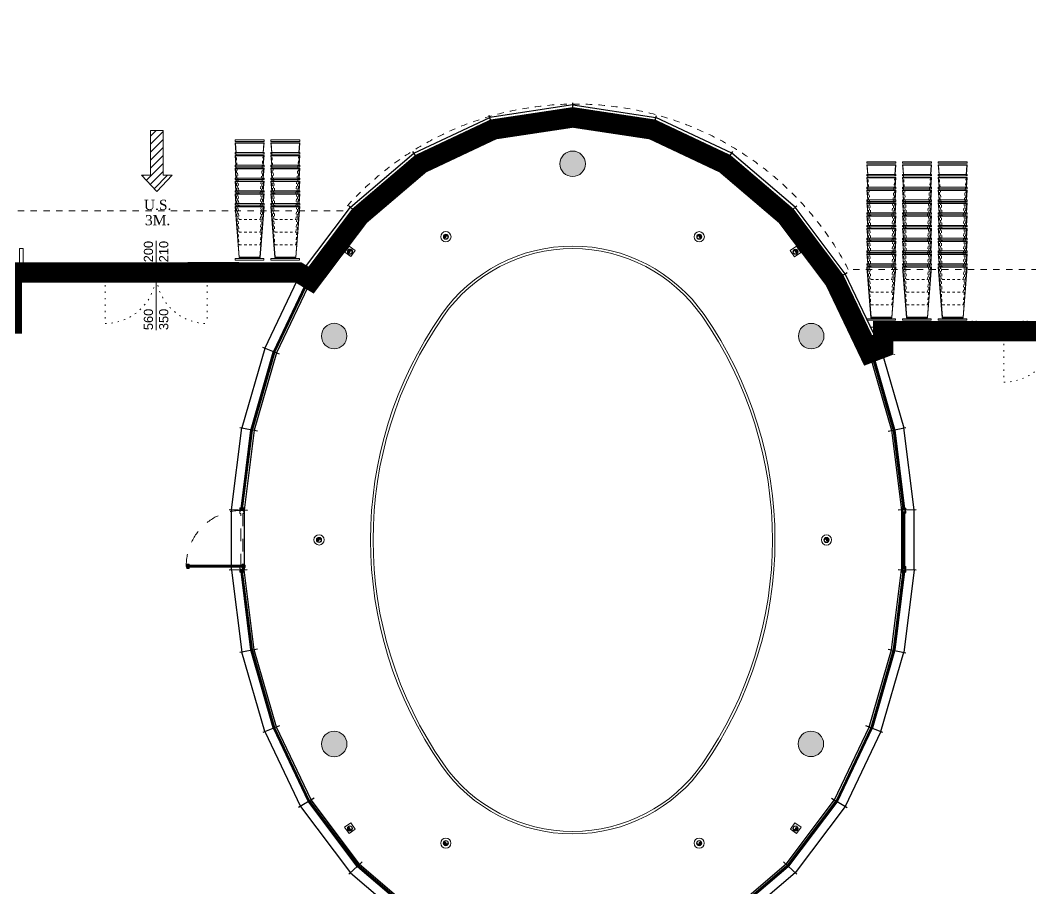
# Model space of a CAD drawing. Header units: centimetres. Extents: x 139057 to 200038, y 34824 to 80516.
# Drawn here: x 171104 to 173085, y 52044 to 53747 of the extents above; entities that cross this region are included whole.
import ezdxf
from ezdxf.enums import TextEntityAlignment as Align

# ---------------------------------------------------------------- set-up
doc = ezdxf.new("R2010")
doc.units = ezdxf.units.CM
doc.header["$LTSCALE"] = 100
for name, pattern in [('HIDDEN', [0.5, 0.25, -0.25]), ('HIDDEN1', [0.1, 0.05, -0.05]), ('HIDDEN3', [0.25, 0.125, -0.125]), ('HIDDEN4', [0.125, 0.025, -0.1]), ('TRATTO-PUNTO', [1, 0.5, -0.25, 0, -0.25])]:
    doc.linetypes.add(name, pattern=pattern)
doc.layers.get('0').update_dxf_attribs({"lineweight": 0})
for name, color, linetype, lineweight in [('410_STRUTTURE_001-AM_0', 7, 'Continuous', 0), ('439_TESTI_SERRAMENTI_001-AM_0', 11, 'Continuous', 0), ('440_SIMBOLI_001-AM_0', 31, 'Continuous', 0), ('441_SERRAMENTI_001-AM_0', 1, 'Continuous', 0), ('454_PROIEZIONI_001-AM_0', 61, 'Continuous', 0), ('461_LAYOUT_SCHEMATICO_001-AM_0', 11, 'Continuous', 0), ('481_SIMBOLI_VVF_001-AM_0', 7, 'Continuous', 0)]:
    doc.layers.add(name, color=color, linetype=linetype, lineweight=lineweight)
doc.layers.add('_s_09_Perimetro_proprietà', color=40, linetype='Continuous')
doc.layers.add('A-SE', color=252, linetype='Continuous')
doc.styles.add('ROMANTIC', font='romantic.ttf')
doc.styles.get("Standard").update_dxf_attribs({"font": 'arial.ttf'})

# ---------------------------------------------------------------- blocks, each defined once
blk = doc.blocks.new('P1 OPEN SPACE$0$GLAZING-1589')
for p, q in [((10.00000000709588, -18.99999999511783), (10.0000000061018, 19.00000000408909)), ((10.00000000738873, 14.00241085966263), (1578.999885887863, 13.99769858104992)), ((10.00000000598629, 13.00241085851667), (1578.999885886459, 12.99769857990395)), ((10.00000000647015, 8.002410860186501), (1578.999885886944, 7.997698581573786)), ((1579.00000001506, -18.99993691056807), (1579.000000012205, 19.00006308865341)), ((10.00000000647015, -7.997589143396908), (1578.999885886944, -8.002301422009623)), ((10.00000000695491, -12.99758914172708), (1578.999885887429, -13.00230142034343)), ((10.0000000074142, -13.99758914288395), (1578.999885887888, -14.00230142149667))]:
    blk.add_line(p, q)
for points in [[(9.467839845456183e-09, 19.00000000684668), (10.00011413562697, 18.99996996911432), (10.00000000597902, -18.99999960767309), (-0.000114120181024191, -18.99996956993709)], [(10.0000000066475, -18.99995358439628), (1578.999885887511, -18.99993701388667), (1578.999885888379, 19.00006298530934), (10.00000000575346, 19.0000464297118)], [(25.00009418118316, 8.002363058698393), (25.0000385140911, -7.99763732260908), (19.00003861602727, -7.997616173415736), (15.0000524300367, -3.997602159404778), (15.00008028097909, 4.002397848584224), (19.00009418627087, 8.002383932864177)], [(1563.999953892948, 7.997740887713007), (1563.999913453336, -8.002259491808218), (1569.999913350698, -8.002274382364703), (1573.999923562507, -4.002284391379362), (1573.999943767114, 3.997715615940251), (1569.999953887222, 7.997725728277146)], [(1579.000000015084, 19.00006268629295), (1589.00011413943, 19.00003265602209), (1589.000000011695, -18.99993691332566), (1578.999885887399, -18.99990687560421)]]:
    blk.add_lwpolyline(points, close=True)
blk = doc.blocks.new('P1 OPEN SPACE$0$glazing-door+frame')
for p, q in [((1774.108525038864, 1029.138878008524), (1639.966309746311, -39.12767894497497)), ((1775.59683720875, 1028.951990676569), (1641.454621916198, -39.31456627692946)), ((1780.557877785162, 1028.329032901837), (1646.415662495499, -39.93752404479724)), ((1796.433207619335, 1026.335568048051), (1662.290992350276, -41.93098890725209)), ((1801.394248202614, 1025.712610270426), (1667.252032930664, -42.55394669174179)), ((1802.882560389126, 1025.525722939563), (1668.74034510055, -42.74083402369629)), ((1769.146963320221, 1029.761863808452), (1809.088997361257, 1034.824892801293)), ((1769.146963836313, 1029.761867915926), (1809.088997864703, 1034.824896897919)), ((1770.392874142393, 1039.683945560383), (1807.843088847781, 1024.90282946197)), ((1770.392874648728, 1039.683949663877), (1807.843089354118, 1024.902833565464)), ((1793.079066738643, 999.6281772187054), (1777.203734970334, 1001.621626970066)), ((1793.079067244978, 999.6281813222), (1777.203735489316, 1001.621631084409)), ((1784.144667706978, 992.6872297891265), (1786.138117472076, 1008.562561551657)), ((1784.144668213315, 992.6872338926211), (1786.138117978411, 1008.562565655152)), ((9.999999971588295, 13.99997060365786), (1562.212558775427, 13.99997059807524)), ((9.999999974750608, 12.99997060711758), (1562.212558776871, 12.99997060225892)), ((9.999999973305421, 7.999970607426803), (1562.212558775427, 7.999970602568145)), ((1562.212558775242, 18.99997062270436), (1572.21257583814, -19.00451176422407)), ((1572.212575839958, 18.99997060798146), (1562.212558779685, -19.00472995791838)), ((9.999999974392267, -8.000029397222534), (1562.21255877597, -8.00002939376841)), ((9.99999997294708, -13.00002939691331), (1562.212558777959, -13.0000293949071)), ((9.999999974392267, -14.00002939272963), (1562.212558776515, -14.00002939758829)), ((1633.759353920042, -48.42680236023639), (1673.701385652384, -43.36379178000256)), ((1635.005264755949, -38.50472061408632), (1672.455477138908, -53.28585511932592)), ((1665.644645233035, -15.22354784391987), (1649.769315360547, -13.23008296593084)), ((1658.703706313779, -6.289142208597833), (1656.710241441569, -22.16447206735225)), ((2781.544664924442, -134.1115277368766), (2762.458824154368, -168.4636994893183)), ((2771.855109496573, -131.6391084946075), (2772.148325627643, -170.936330163316)), ((4277.408178866822, -549.8583945877617), (2773.385695318781, -166.0870060915216)), ((4277.655420369344, -548.8894407087173), (2773.632936820215, -165.1180521958552)), ((4278.891627885017, -544.0446712582088), (2774.869144338148, -160.2732827543762)), ((4282.847491929948, -528.5414090337799), (2778.825008388229, -144.7700205321192)), ((4284.083699447337, -523.6966395839954), (2780.061215901012, -139.9252510884756)), ((4284.330940949315, -522.7276856966419), (2780.30845740299, -138.9562972011257))]:
    blk.add_line(p, q)
for points in [[(1673.701385675874, -43.363791781807), (1635.00526947638, -38.50472121030739), (1769.147484455586, 1029.761835786145), (1807.843600663034, 1024.902765195131)], [(1807.843088857539, 1024.90282946595), (1809.088997368125, 1034.824892798405), (1770.39287414926, 1039.68394555749), (1769.146965638674, 1029.761882225036)], [(1807.843089370741, 1024.902833566552), (1809.088997881327, 1034.824896899007), (1770.392874655595, 1039.683949660985), (1769.14696614501, 1029.76188632853)], [(1791.840908499865, 1021.872942712564), (1783.903242609931, 1022.869667574515), (1779.436047226938, 1019.39919709178), (1778.688503572251, 1013.445947698), (1794.563835318156, 1011.452497931818), (1795.311378985489, 1017.405747336443)], [(1791.840909006201, 1021.872946816066), (1783.903243126023, 1022.869671681986), (1779.436047749898, 1019.399201196362), (1778.688504085454, 1013.445951798606), (1794.563835841116, 1011.452502036397), (1795.311379491825, 1017.405751439938)], [(1.630633050808683e-08, 19.00000000411455), (9.9999999709662, 18.99999999579813), (9.999999972596925, -19.00000000069485), (1.676380634307861e-08, -18.99999999996726)], [(9.999999973033482, 18.99997060334863), (1562.212558774612, 18.99997060680275), (1562.212558777339, -19.00472997309967), (9.999999972326805, -19.00472997510224)], [(25.00001305450132, 7.999967853993439), (25.00000544028262, -8.000032526764699), (19.00000554298185, -8.000029407448892), (15.00000734127116, -4.000027401434636), (15.0000111669342, 3.999972607340169), (19.00001305939622, 7.999970707296598)], [(1547.212545702152, 7.999967847810557), (1547.212553317048, -8.000032523779874), (1553.212553215336, -8.000029403052531), (1557.212551414717, -4.000027396583529), (1557.21254758914, 3.999972606879827), (1553.212545698066, 7.999970701113715)], [(1572.212575838707, -19.00472996216027), (1562.212558773361, -19.00472996333897), (1562.212558774067, 18.99997061511553), (1572.212575839958, 18.99997060798146)], [(1673.70138565925, -43.36379178289476), (1672.455477148664, -53.28585511534597), (1633.7593539298, -48.42680235626008), (1635.005262440385, -38.50473902380158)], [(1658.945117962195, -36.47158215899449), (1651.007453021431, -35.47484970193013), (1647.536986774888, -31.00765103337303), (1648.284536095825, -25.05440235093388), (1664.159865947711, -27.0478672202536), (1663.412316630751, -33.00111591245345)], [(2762.458770206097, -168.4639109156226), (2772.148325631077, -170.9363301647602), (2781.544664921553, -134.1115277437451), (2771.855109496573, -131.6391084946075)], [(4285.567148464987, -517.8829162461334), (2781.544664920379, -134.1115277513375), (2772.148325625841, -170.9363301868064), (4276.170809170449, -554.7077186816023)], [(2793.35932870668, -148.4786489823303), (2789.403457193022, -163.9819096883505), (2783.589734727519, -162.4984576710552), (2780.702887422582, -157.6336745975926), (2782.680823155273, -149.8820444243859), (2787.545606083914, -146.9951971898584)], [(4268.313170237642, -524.8327859225028), (4264.357313476613, -540.3360503878212), (4270.17103748354, -541.8194963606875), (4275.035817801104, -538.9326444301405), (4277.013746124275, -531.1810123673567), (4274.126894279131, -526.316232168585)], [(4295.256694585264, -520.3553027860144), (4285.567155732044, -517.8828877707456), (4276.17197861938, -554.7031355552972), (4285.861517467994, -557.1755505767105)]]:
    blk.add_lwpolyline(points, close=True)
for points in [[(1746.315082329692, 1012.47220094448), (1751.922155550348, 1057.121988985912), (1766.805031410252, 1055.253045145937), (1767.981323801353, 1064.620160916157, -0.03294791506683983), (1775.890365091036, 1066.444696104931), (1790.654489996936, 1064.590779487217), (1787.270434627007, 1057.706732542049), (1797.192516971176, 1056.460826450063), (1795.615531162698, 1063.967826435807), (1810.379594072692, 1062.113917607845, -0.03294311153715961), (1817.590983524864, 1058.391208246949), (1816.414606362496, 1049.022836871182), (1831.298807644297, 1047.15468731696), (1825.69174106102, 1002.504952137052), (1810.808617553979, 1004.373811287317), (1814.546720513282, 1034.139591145914), (1764.936308819529, 1040.369121651011), (1761.198205872873, 1010.603341803259)], [(1749.665517214426, 1015.075049003188), (1754.524967203214, 1053.771574466557), (1769.407858610795, 1051.902628674822), (1770.710478364339, 1062.275721309098, -0.02286573271471409), (1775.95027474416, 1063.41361444419), (1786.106052076508, 1062.138363498895), (1782.721996703689, 1055.254316546862), (1800.993411253543, 1052.959993045692), (1799.416425435307, 1060.466993027453), (1809.572140768858, 1059.191749865046, -0.02286068705174335), (1814.366899289848, 1056.794274701146), (1813.064188935062, 1046.419817645578), (1827.948351870097, 1044.551672896409), (1823.088926545106, 1005.855343853337), (1814.159071616073, 1006.976656933743), (1817.897174582244, 1036.742436789448), (1762.333513467242, 1043.719510960791), (1758.595410520585, 1013.953731113039)], [(1549.424937926162, 39.68365164000156), (1594.074308461564, 34.07707417511651), (1592.20547784074, 19.19417784399579), (1597.185076766806, 18.56889211213442, 0.09050068135023102), (1589.402160589251, -3.130734618143971), (1582.518113643538, 0.253320760095311), (1581.272207550468, -9.668761567451066), (1588.77920753386, -8.091775774150074, 0.09049565805278982), (1590.955109188209, -31.04071308241887), (1585.976047341513, -30.41549478865104), (1584.107059654222, -45.29958453199483), (1539.457689119364, -39.69300707542256), (1541.326548266738, -24.8098835752518), (1572.212558769819, -24.80997437912279), (1572.212704626382, 24.80045562413384), (1547.556078780419, 24.80052811488881)], [(1552.027790798514, 36.3332550984213), (1590.723911925314, 31.47422131062726), (1588.855081486659, 16.59132640637276), (1592.481016977095, 16.13601950377947, 0.05881018945821468), (1587.213025919536, 1.288279650199774), (1580.065697647263, 4.801758700037543), (1577.771374142747, -13.4696558241541), (1585.565475405208, -11.83235904658627, 0.05880548399177562), (1586.998686976239, -27.52034809783268), (1583.373196066272, -27.06509701150767), (1581.504208197983, -41.94918817412158), (1542.808085650464, -37.09015420876872), (1543.973399110789, -27.80989136046096), (1575.21254995279, -27.80998319257392), (1575.212713450678, 27.80044679445732), (1550.956343430642, 27.8005181199604)], [(1617.156926292317, -16.10685885464605), (1611.550683497372, -60.75675117342521), (1626.43358620237, -62.62548119389444), (1625.257428424683, -71.99261386920094, 0.03294791506683983), (1632.469827455371, -75.7159407214223), (1647.233950618858, -77.5698713905496), (1645.656971967766, -70.06286989830383), (1655.579053120588, -71.30878544777275), (1652.194991188402, -78.19282916239732), (1666.959052322734, -80.04675204394712, 0.03294311153715961), (1674.866962700601, -78.22256556817425), (1676.043348787732, -68.85419530506456), (1690.927339377557, -70.7240226595915), (1696.533575541989, -26.07418320523189), (1681.650453816734, -24.20530989078375), (1677.913195403231, -53.97119579803816), (1628.302789634429, -47.74161808104522), (1632.040048051908, -17.97573218354787)], [(1619.759814332667, -19.45726267891783), (1614.901047023112, -58.15387387569185), (1629.78396526892, -60.02260584504088), (1628.481494602341, -70.39571719939173, 0.02286573271471409), (1633.277283557345, -72.79377374395168), (1643.433059679229, -74.06903436502594), (1641.856081031026, -66.56203286590804), (1660.127493390914, -68.85637378688094), (1656.743431442103, -75.74041750258962), (1666.899145554346, -77.01567032813378, 0.02286068705174335), (1672.137799769092, -75.87808576444709), (1673.440519991567, -65.50362994352523), (1688.324472236429, -67.37345246950113), (1693.183214886165, -28.677037702788), (1684.253361037334, -27.55571612047256), (1680.516102630699, -57.32160203061917), (1624.95244814223, -50.34447498510612), (1628.689706566577, -20.57858909049369)], [(2799.04916136562, -117.2310675867223), (2754.399796169795, -111.6244476430214), (2752.530951375029, -126.507342196331), (2747.551352448421, -125.8820564561532, -0.09050068135023102), (2749.727612863257, -148.8322519758579), (2757.234614360656, -147.2552733269325), (2755.988698813532, -157.177354464576), (2749.10465509828, -153.7932925482885, -0.09049565805278982), (2741.322397633598, -175.4917888122175), (2746.301459477403, -176.1170071128502), (2744.432471812432, -191.0010968655873), (2789.08183701395, -196.6077168197692), (2790.950710328398, -181.7245950945101), (2761.023560616742, -174.0884078949524), (2773.289130808006, -126.0181410773578), (2797.180288041957, -132.1141893242669)], [(2795.698762357879, -119.8339172770496), (2757.002645849101, -114.9748466481427), (2755.133801235962, -129.8577397662733), (2751.507865739746, -129.402432877417, -0.05881018945821468), (2752.941343584047, -145.0916728074401), (2760.735451394223, -143.4543823826019), (2758.441110477313, -161.7257947280335), (2751.293790119406, -158.2123111436916, -0.05880548399177562), (2746.026366335911, -173.0589047718852), (2749.6518572494, -173.5141558354401), (2747.78286940632, -188.3982470005824), (2786.4789873238, -193.2573178019987), (2787.644309621785, -183.9770560620266), (2757.37498286856, -176.253559262724), (2771.123979448095, -122.3695633345008), (2794.627306850688, -128.3666532309028)]]:
    blk.add_lwpolyline(points, format="xyb", close=True)
at = {"linetype": 'HIDDEN', "ltscale": 10}
blk.add_lwpolyline([(1645.859597808974, -53.05340880572307), (1601.209758354612, -47.44717264129044), (1603.079585707424, -32.56318205074253), (1593.711215446031, -31.38679596433772, -0.03294311191094581), (1591.88702897369, -23.47888558791797), (1593.429473575453, -11.19533988871822, -0.5000711955237392), (1594.675389115167, -1.273258739876975), (1596.21784029739, 11.0103392870386, -0.03294791492949946), (1599.941167146175, 18.22273831917287), (1609.308299821482, 17.04658054148408), (1611.177029843671, 31.92948324575795), (1655.826922164163, 26.32324045009395), (1653.272812305493, 5.98311675085083), (2690.093251080563, -124.2094802518762), (2692.647284066985, -103.8698047405481), (2737.297072111847, -109.4768779626459), (2735.428128268442, -124.35975382111), (2744.795244036941, -125.5360462114871, -0.03294791609948145), (2746.619779226259, -133.4450875094802), (2745.077339730174, -145.7286869543162, -0.500071197771823), (2743.831433643884, -155.6507693089655), (2742.289000732065, -167.9343164842679, -0.03294311115648783), (2738.566291369995, -175.145705944032), (2729.197919990796, -173.9693287802177), (2727.329770437746, -188.8535300544275), (2682.680035261272, -183.2464634725978), (2685.234119285374, -162.9065455062149), (1648.413737432099, -32.71304086871728)], format="xyb", close=True, dxfattribs=at)
for centre, radius, start, end in [((1792.667901811954, 1060.559405625378), 6.249466121000586, 29.70625590679374, 135.9795146035518), ((1585.370786110705, -5.144151274309617), 6.249466121000589, 299.7062558207447, 45.97951449791061), ((1650.181573508296, -74.16145216132477), 6.249466121000587, 209.7062018923363, 315.9794603693225), ((2753.136031490058, -151.7798797205317), 6.249466121000588, 119.7062021040627, 225.9794603336513)]:
    blk.add_arc(centre, radius, start, end)
blk.add_arc((1665.644645233035, -15.22354784391987), 1089.50544349451, 351.8230247014408, 83.26357281895037, dxfattribs=at)
blk = doc.blocks.new('P1 OPEN SPACE$0$glazing-frame')
for p, q in [((9.999999972680477, 13.99997060511666), (1562.212560811097, 13.99997060445655)), ((9.999999973878536, 12.99997060838062), (1562.212560812295, 12.99997060771596)), ((9.999999972865066, 7.999970608573521), (1562.212560811282, 7.999970607912481)), ((1562.212560810647, 18.99997062664472), (1572.212577874504, -19.00451175901475)), ((1572.212577875445, 18.99997061164154), (1562.212560813167, -19.0047299571356)), ((1633.4290624407, 8.474901992396685), (1618.647927932328, -28.9753103888419)), ((1623.506980691292, 9.720812827128299), (1628.569991266424, -30.22121890764752)), ((2709.127073804726, -133.151559616318), (1632.619216775871, 2.025544826612669)), ((2709.313961137159, -131.6632474459826), (1632.806104108306, 3.513856996944106)), ((9.999999973967448, -8.000029394682628), (1562.212560811283, -8.000029387973086)), ((9.999999972953528, -13.00002939448601), (1562.212560811371, -13.00002939515078)), ((9.999999974151923, -14.00002939122667), (1562.21256081257, -14.00002939189149)), ((2705.700806063546, -160.4372827938159), (1629.192949029165, -25.26017835171852)), ((2705.887693395618, -158.9489706084739), (1629.379836357915, -23.77186618193641)), ((2706.510651169791, -153.9879300282366), (1630.00279414314, -18.81082560004277)), ((2708.504116026869, -138.1126001971054), (1631.996259006124, -2.935495745432884)), ((2719.859028684254, -127.9475965496924), (2705.077912586772, -165.3978112550528)), ((2719.859032785145, -127.9475970588708), (2705.077916689503, -165.3978117639554)), ((2709.936946935208, -126.7016857299667), (2714.999975921606, -166.6437197662119)), ((2709.936951039043, -126.7016862462392), (2714.999980022496, -166.643720275394)), ((2781.544664925689, -134.1115277323031), (2762.458824154328, -168.4636994895511)), ((2771.855109498127, -131.6391084893903), (2772.148325629136, -170.9363301589935)), ((4277.408178866602, -549.8583945854879), (2773.385695320378, -166.0870060878178)), ((4277.655420370515, -548.8894407049513), (2773.632936822087, -165.1180521925445)), ((4278.891627885309, -544.0446712577752), (2774.869144339826, -160.2732827524626)), ((4282.847491932504, -528.5414090283443), (2778.825008389966, -144.7700205301251)), ((4284.083699447299, -523.6966395811684), (2780.061215902918, -139.9252510832254)), ((4284.330940950111, -522.7276856932657), (2780.308457405731, -138.9562971953193))]:
    blk.add_line(p, q)
for points in [[(1.657081138972671e-08, 19.00000000502492), (9.999999973265478, 19.0000000003457), (9.999999974552308, -18.99999999533536), (1.711817976257635e-08, -18.99999999830063)], [(9.99999997369361, 18.99997060492472), (1562.212560811009, 18.99997061163425), (1562.212560811688, -19.00472997242261), (9.999999973270002, -19.00472997176241)], [(25.00001305480319, 7.999967855551239), (25.00000543965144, -8.000032525861977), (19.000005544585, -8.000029401442603), (15.0000073427052, -4.000027396311628), (15.00001116677964, 3.999972608530217), (19.00001305904327, 7.999970708778002)], [(1547.55608081435, 24.80052811714061), (1549.42493995985, 39.68365163995087), (1594.074310494754, 34.07707417584088), (1592.205479876247, 19.19417784891439), (1609.30830185507, 17.04658054254258), (1611.177031880108, 31.92948325045069), (1655.826924199304, 26.323240455253), (1653.95805086904, 11.44011869077658), (1624.192164972955, 15.17737711440173), (1617.962587254457, -34.4330286543791), (1647.728473164176, -38.17028706842973), (1645.85959984498, -53.05340879358268), (1601.20976038937, -47.44717263198039), (1603.079587742129, -32.56318204165149), (1585.976049376654, -30.41549478360471), (1584.10706168932, -45.29958452901531), (1539.457691153675, -39.69300707254499), (1541.326550300639, -24.80988357211208), (1572.212560806228, -24.80997437339987), (1572.212706660382, 24.80045562405394)], [(1550.956345463489, 27.80051812001641), (1552.027792833309, 36.33325510644062), (1590.723913963247, 31.47422130425148), (1588.855083620182, 16.59132717087973), (1611.911174417289, 13.6961793085763), (1613.779908015639, 28.57911047498208), (1652.476521533662, 23.72036167480396), (1651.355195707369, 14.79047405742416), (1621.589309809223, 18.52773248130805), (1614.61218276415, -37.03592198255578), (1644.378068673016, -40.77318039649924), (1643.256746508676, -49.70303888052205), (1604.560329412228, -44.84431473961548), (1606.430153189796, -29.96035260812568), (1583.373198198888, -27.06509623571951), (1581.504210236151, -41.94918817436526), (1542.808087685739, -37.09015420050942), (1543.973401143445, -27.80989135355987), (1575.212551986246, -27.80998319303934), (1575.212715480338, 27.80044680372415)], [(1547.212547736515, 7.999967847523382), (1547.212555350598, -8.00003252386711), (1553.212555249497, -8.000029402491814), (1557.212553447971, -4.000027394870051), (1557.212549623535, 3.999972611191311), (1553.212547733296, 7.999970704803094)], [(1572.21257787392, -19.00472995767774), (1562.212560809483, -19.00472995768582), (1562.212560809907, 18.99997061900127), (1572.212577875445, 18.99997061164154)], [(1628.569991267526, -30.22121891501363), (1618.647927930849, -28.97531040413169), (1623.506980692395, 9.720812819761283), (1633.429044025388, 8.474904308322676)], [(1628.569991266046, -30.2212189303042), (1633.429061841819, 8.474897269765068), (2709.936918911333, -126.7022068657454), (2705.077848318979, -165.3983230682921)], [(1635.462200893769, -15.46495121491708), (1636.458933345344, -7.527286277074558), (1640.926132014727, -4.056820028310667), (1646.879380702323, -4.804369349576505), (1644.885915831971, -20.67969920529339), (1638.932667137007, -19.93214988512907)], [(2794.627302753513, -128.366652834775), (2795.698758254692, -119.8339168694014), (2757.00264174842, -114.9748462456455), (2755.133797226034, -129.8577385985269), (2732.077704916804, -126.9626027783486), (2733.946652336449, -112.0796984613756), (2695.250129192773, -107.220229945429), (2694.128811875008, -116.1501186312204), (2723.894591725569, -119.8882215880976), (2716.917517545433, -175.451882690185), (2687.151737686941, -171.7137797210256), (2686.030424023859, -180.643639272547), (2724.726750747266, -185.5030831188118), (2726.594896729667, -170.6189103074252), (2749.651853231146, -173.5141546500693), (2747.782865288921, -188.3982465912908), (2786.47898321401, -193.2573173999085), (2787.64430551019, -183.9770556628018), (2757.374978752463, -176.2535588497265), (2771.123975350902, -122.3695629234056)], [(2702.048025835672, -149.3956309076233), (2703.04475069994, -141.4579650177249), (2699.574280215265, -136.9907696336072), (2693.621030821169, -136.2432259776822), (2691.627581055807, -152.1185577253192), (2697.580830465, -152.8661013940535)], [(2702.048029940247, -149.3956314162524), (2703.044754803774, -141.457965534001), (2699.574284322044, -136.9907701569711), (2693.621034923161, -136.2432264942285), (2691.627585157059, -152.1185582495081), (2697.580834564049, -152.8661019035093)], [(2705.07791258603, -165.3978112626961), (2714.999975920866, -166.6437197738583), (2719.859028681673, -127.9475965576116), (2709.936965346837, -126.7016880464458)], [(2705.077916686182, -165.397811779519), (2714.999980024701, -166.6437202901317), (2719.859032782563, -127.9475970667945), (2709.936969449569, -126.7016885553522)], [(2762.45877020526, -168.4639109155277), (2772.148325632822, -170.9363301584406), (2781.544664923107, -134.1115277402268), (2771.855109498127, -131.6391084893903)], [(4285.567148464905, -517.8829162460896), (2781.544664922367, -134.1115277478667), (2772.148325628758, -170.936330181651), (4276.170809171297, -554.7077186798705)], [(2793.359328709067, -148.4786489767453), (2789.403457193072, -163.9819096864581), (2783.589734727912, -162.4984576703963), (2780.702887423319, -157.6336745979416), (2782.680823155634, -149.8820444239636), (2787.545606085762, -146.9951971877371)], [(4268.313170239862, -524.8327859174124), (4264.357313475473, -540.3360503874568), (4270.17103748469, -541.8194963567875), (4275.035817803016, -538.9326444260907), (4277.013746126006, -531.1810123618959), (4274.126894278059, -526.3162321686794)], [(4295.25669458493, -520.3553027846278), (4285.567155733862, -517.8828877674022), (4276.171978618921, -554.7031355542491), (4285.861517469989, -557.1755505714784)]]:
    blk.add_lwpolyline(points, close=True)
blk = doc.blocks.new('DN80')
h = blk.add_hatch(color=253)
edge = h.paths.add_edge_path()
edge.add_arc((-0.06737489081662507, 0.0001192241907119751), 39.73214286005058, -90.20196108935022, 90.20196108935028, ccw=False)
edge.add_arc((-0.0689689809327441, -19.86606980296514), 19.8661894924889, 269.6006753168087, 449.8010872171899)
edge.add_arc((-0.1019500294979794, 19.86601641003355), 19.86627803577773, 89.8965676053183, 270.29403251144083, ccw=False)
edge.add_arc((-0.1367565255758137, 39.73226623891408), 0.07066979384738631, 180.2034888435955, 359.9966240495927, ccw=False)
at = {"color": 253}
blk.add_lwpolyline([(-0.2074258737266064, 39.73201525211334, -1.003531113011555), (-0.2074258737266064, -39.73177680373192, 1.001750454913192), (-7.450580596923828e-09, -2.980232238769531e-08, -1.003474564946119), (-0.06608673185110092, 39.73226207494736, -0.9981963915986242)], format="xyb", close=True, dxfattribs=at)
for radius in [44.50000000000001, 44.49999999999999]:
    blk.add_circle((-7.450580596923828e-09, -2.980232238769531e-08), radius)
blk = doc.blocks.new('FRECCIA US ORIZZONTALE')
h = blk.add_hatch()
h.set_pattern_fill('ANSI31', color=256, scale=7, style=0)
h.set_pattern_definition([(45, (-5619.863466617261, -3114.928119698562), (-15.71544821187102, 15.71544821187102), [])])
h.paths.add_polyline_path([(0, 0), (-60.00000000000091, 65), (-25.00000000000091, 65), (-24.99999999999909, 240), (25.00000000000091, 240), (25.00000000000091, 65), (60.00000000000091, 65)])
blk.add_lwpolyline([(0, 0), (-60.00000000000091, 65), (-25.00000000000091, 65), (-24.99999999999909, 240), (25.00000000000091, 240), (25.00000000000091, 65), (60.00000000000091, 65)], close=True)
blk = doc.blocks.new('US')
at = {"rotation": 270}
blk.add_blockref('FRECCIA US ORIZZONTALE', (50, 0), dxfattribs=at)
blk = doc.blocks.new('dep-carr')
at = {"linetype": 'Continuous'}
for points in [[(28.53334345615212, 133.0010979097572), (28.53334345615212, 136), (-27.96834345615207, 136), (-27.96824345615209, 133.001)], [(28.53334345615212, 108.0010979097572), (28.53334345615212, 111), (-27.96834345615207, 111), (-27.96824345615209, 108.001)], [(-27.96824345615209, 105.1112000000001), (-20.39405654384791, 5), (20.96154345615219, 5.000999999999976), (28.53334345615212, 105.1112000000001)], [(-27.40324345615204, 104.2813), (-19.9805565438478, 5.919999999999959), (20.5479434561521, 5.920999999999935), (27.96834345615207, 104.2813)]]:
    blk.add_lwpolyline(points, close=True, dxfattribs=at)
for points in [[(27.08787452131833, 111), (28.53334345615212, 130.1112000000001), (-27.96824345615209, 130.1112000000001), (-26.52233329906244, 111)], [(26.58918378990461, 111), (27.96834345615207, 129.2813), (-27.40324345615204, 129.2813), (-26.02367276879932, 111)]]:
    blk.add_lwpolyline(points, dxfattribs=at)
at = {"linetype": 'HIDDEN1'}
blk.add_lwpolyline([(-26.52233329906244, 111), (-20.39405654384791, 30), (20.96154345615219, 30.00099999999998), (26.98530288457459, 111)], dxfattribs=at)
blk.add_lwpolyline([(-27.96834345615207, 3), (27.96834345615207, 3), (27.96834345615207, 0), (-27.96834345615207, 0)], close=True)
blk = doc.blocks.new('dep-carr-agg')
at = {"linetype": 'Continuous'}
blk.add_lwpolyline([(28.2508434561521, 22.00109790975716), (28.2508434561521, 25), (-28.2508434561521, 25), (-28.25074345615212, 22.00099999999998)], close=True, dxfattribs=at)
for points in [[(26.8053745213183, 0), (28.2508434561521, 19.11120000000005), (-28.25074345615212, 19.11120000000005), (-26.80483329906247, 0)], [(26.30668378990458, 0), (27.68584345615204, 18.28129999999999), (-27.68574345615207, 18.28129999999999), (-26.30617276879934, 0)]]:
    blk.add_lwpolyline(points, dxfattribs=at)
at = {"linetype": 'HIDDEN1'}
blk.add_lwpolyline([(-26.80483329906247, 0), (-20.67655654384794, -81), (20.67904345615216, -80.99900000000002), (26.70280288457457, 0)], dxfattribs=at)

msp = doc.modelspace()

# ---------------------------------------------------------------- hatches: boundary and pattern name
at = {"layer": '410_STRUTTURE_001-AM_0'}
h = msp.add_hatch(color=256, dxfattribs=at)
edge = h.paths.add_edge_path()
edge.add_arc((172186.9326410635, 53465.65019142043), 25, 0, 360)
h = msp.add_hatch(color=256, dxfattribs=at)
edge = h.paths.add_edge_path()
edge.add_arc((171719.3179642359, 53127.76084134889), 25, 0, 360)
h = msp.add_hatch(color=256, dxfattribs=at)
edge = h.paths.add_edge_path()
edge.add_arc((172654.7183883028, 53127.7037653045), 25, 0, 360)
h = msp.add_hatch(color=256, dxfattribs=at)
edge = h.paths.add_edge_path()
edge.add_arc((171719.3532849835, 52327.7608376981), 25, 0, 360)
h = msp.add_hatch(color=256, dxfattribs=at)
edge = h.paths.add_edge_path()
edge.add_arc((172654.1378179087, 52327.93513690841), 25, 0, 360)

# ---------------------------------------------------------------- linework, layer by layer
for centre in [(172186.9326410635, 53465.65019142043, -3.490789228516181e-08), (171719.3179642359, 53127.76084134889, -3.490789228516181e-08), (172654.7183883028, 53127.7037653045, -3.490789228516181e-08), (171719.3532849835, 52327.7608376981, -3.490789228516181e-08), (172654.1378179087, 52327.93513690841, -3.490789228516181e-08)]:
    msp.add_circle(centre, 25, dxfattribs=at)
at = {"layer": '440_SIMBOLI_001-AM_0', "elevation": -3.470657071082642e-08}
for points in [[(171739.9161786685, 53292.07817615729), (171748.4676504178, 53304.40182540727), (171760.7912996734, 53295.85035365981), (171752.2398279259, 53283.52670440239)], [(172634.4290158587, 53291.97679753762), (172625.8803377027, 53304.30238481772), (172613.5547504207, 53295.753706658), (172622.1034285749, 53283.42811937791)], [(171739.8712985577, 52164.41018953335), (171748.4217893394, 52152.08585963559), (171760.7461192372, 52160.63635041726), (171752.1956284555, 52172.96068031502)], [(172634.7074857751, 52164.69704096925), (172626.1648981968, 52152.36723166865), (172613.8350888906, 52160.9098192395), (172622.3776764652, 52173.23962854755)]]:
    msp.add_lwpolyline(points, close=True, dxfattribs=at)
at = {"layer": '440_SIMBOLI_001-AM_0', "elevation": -3.490789228516181e-08}
for points in [[(171929.6659367239, 53169.91300597203, 0.3143071441486984), (171929.6307431503, 52285.63593768489, 0.5217143183805565), (172444.7073678958, 52285.61543801588, 0.3143071441484523), (172444.7425614694, 53169.89250629556, 0.5217143183815363)], [(171933.7667514203, 53167.05235589456, 0.3143071441487735), (171933.7317855383, 52288.49626133007, 0.5217143183789044), (172440.6065531994, 52288.47608808589, 0.3143071441485258), (172440.6415190833, 53167.03218265784, 0.5217143183799905)]]:
    msp.add_lwpolyline(points, format="xyb", close=True, dxfattribs=at)
at = {"layer": '440_SIMBOLI_001-AM_0'}
for centre, radius in [((171938.4746297846, 53322.70153459322, -3.472162779799531e-08), 10), ((171938.4746297827, 53322.70153459322, -3.472162779799531e-08), 5), ((172435.1869311245, 53322.64524024886, -3.472162779799531e-08), 10), ((172435.1869311245, 53322.64524024886, -3.472162779799531e-08), 5), ((171750.3537231634, 53293.29604640019, -3.479957898559909e-08), 5), ((172623.9631941231, 53293.19703683418, -3.479957898559909e-08), 5), ((171689.6158690496, 52727.9545704515, -3.472162779799531e-08), 10), ((171689.6158948025, 52727.94437544954, -3.472162779799531e-08), 5), ((172684.6014471898, 52727.84180485618, -3.472162779799531e-08), 10), ((172684.6015469214, 52727.83160985422, -3.472162779799531e-08), 5), ((171750.2254998354, 52161.91929762226, -3.479957898559909e-08), 5), ((172623.8349707952, 52161.8202880637, -3.479957898559909e-08), 5), ((171938.3398291307, 52133.2898425774, -3.472162779799531e-08), 10), ((171938.3398291307, 52133.2898425774, -3.472162779799531e-08), 5), ((172435.0521304706, 52133.23354824048, -3.472162779799531e-08), 10), ((172435.0521304706, 52133.23354824793, -3.472162779799531e-08), 5)]:
    msp.add_circle(centre, radius, dxfattribs=at)
at = {"layer": '441_SERRAMENTI_001-AM_0'}
for p, q in [((171370.2150362773, 53139.39693133694, -3.482239726259451e-08), (171370.2150362773, 53314.39693133694, -3.482239726259451e-08)), ((171308.2150362773, 53268.39693133694, -3.482239726259451e-08), (171216.2150362773, 53268.39693133694, -3.482239726259451e-08)), ((171432.2150362773, 53268.39693133694, -3.482239726259451e-08), (171524.2150362773, 53268.39693133694, -3.482239726259451e-08)), ((171105.211283798, 53252.39693133694, -3.482239726259451e-08), (171270.2150362773, 53252.39693133694, -3.490789257654114e-08)), ((171109.2618761348, 53260.39693133694, -3.482239726259451e-08), (171270.2150362773, 53260.39693133694, -3.490789257654114e-08)), ((171262.2150362773, 53256.39693133694, -3.482239726259451e-08), (171109.2618761348, 53256.39693133694, -3.482239726259451e-08)), ((171635.2187887548, 53260.39693133694, 0.004311143869564696), (171478.2150362773, 53260.39693133694, -3.490789257654114e-08)), ((171478.2150362773, 53256.39693133694, -3.490789257654114e-08), (171635.2187887548, 53256.39693133694, 0.004311143869564696)), ((171635.2187887548, 53252.39693133694, 0.004311143869564696), (171478.2150362773, 53252.39693133694, -3.490789257654114e-08)), ((173070.2162509566, 53153.39360312533, -3.107197558976796e-08), (172978.2162509566, 53153.39360312533, -3.107197558976796e-08)), ((172912.2162509566, 53141.39360312533, -3.107197558976796e-08), (172808.2162509566, 53141.39360312533, -3.107197558976796e-08)), ((173024.2162509566, 53141.39360312533, -3.107197558976796e-08), (172920.2162509566, 53141.39360312533, -3.107197558976796e-08))]:
    msp.add_line(p, q, dxfattribs=at)
at = {"layer": '441_SERRAMENTI_001-AM_0', "linetype": 'HIDDEN4'}
for p, q in [((171470.2150362773, 53260.39693133694, -3.482239726259451e-08), (171270.2150362773, 53260.39693133694, -3.482239726259451e-08)), ((171270.2550402792, 53252.39693133694, -3.482239726259451e-08), (171270.2550402792, 53152.39693133694, -3.482239726259451e-08)), ((171470.2150362773, 53252.39693133694, -3.482239726259451e-08), (171470.2150362773, 53152.39693133694, -3.482239726259451e-08)), ((173032.2162509566, 53145.39360312533, -3.107197558976796e-08), (173232.2162509566, 53145.39360312533, -3.107197558976796e-08)), ((173032.2162509566, 53137.39360312533, -3.107197558976796e-08), (173032.2162509566, 53037.39360312533, -3.107197558976796e-08))]:
    msp.add_line(p, q, dxfattribs=at)
at = {"layer": '441_SERRAMENTI_001-AM_0'}
for points, elevation in [([(171103.7118761378, 53299.6969152556), (171109.2618761366, 53299.6969152556), (171109.2618761348, 53252.39693135184), (171102.2095113049, 53252.3969558568), (171102.2074092744, 53299.69693970096), (171109.2618761366, 53299.6969152556)], -0.003041706105765036), ([(171208.2150362773, 53272.39693133694), (171208.2150362773, 53264.39693133694)], -3.477965926368398e-08), ([(171316.2150362773, 53264.39693133694), (171216.2150362773, 53264.39693133694), (171216.2150362773, 53272.39693133694)], -3.477965926368398e-08), ([(171308.2150362773, 53272.39693133694), (171308.2150362773, 53264.39693133694)], -3.477965926368398e-08), ([(171316.2150362773, 53264.39693133694), (171316.2150362773, 53272.39693133694)], -3.477965926368398e-08), ([(171424.2150362773, 53264.39693133694), (171424.2150362773, 53272.39693133694)], -3.477965926368398e-08), ([(171532.2150362773, 53272.39693133694), (171432.2150362773, 53272.39693133694), (171432.2150362773, 53264.39693133694)], -3.477965926368398e-08), ([(171524.2150362773, 53264.39693133694), (171524.2150362773, 53272.39693133694)], -3.477965926368398e-08), ([(171532.2150362773, 53272.39693133694), (171532.2150362773, 53264.39693133694)], -3.477965926368398e-08), ([(171262.2150362773, 53260.39693133694), (171262.2150362773, 53252.39693133694)], -3.490789257654114e-08), ([(171270.2150362773, 53252.39693133694), (171270.2150362773, 53260.39693133694)], -3.490789257654114e-08), ([(173032.2162509566, 53137.39360312533), (172775.2197068135, 53137.39360313278), (172771.4009498457, 53145.39360313278), (173032.2162509566, 53145.39360312533)], -3.102923759085743e-08), ([(172800.2162509566, 53145.39360313278), (172800.2162509566, 53137.39360313278)], -3.102923759085743e-08), ([(172808.2162509566, 53137.39360313278), (172808.2162509566, 53145.39360313278)], -3.102923759085743e-08), ([(172912.2162509566, 53145.39360312533), (172912.2162509566, 53137.39360312533)], -3.102923759085743e-08), ([(172920.2162509566, 53137.39360312533), (172920.2162509566, 53145.39360312533)], -3.102923759085743e-08), ([(172970.2162509566, 53157.39360312533), (172970.2162509566, 53149.39360312533)], -3.102923759085743e-08), ([(173078.2162509566, 53149.39360312533), (172978.2162509566, 53149.39360312533), (172978.2162509566, 53157.39360312533)], -3.102923759085743e-08), ([(173024.2162509566, 53145.39360312533), (173024.2162509566, 53137.39360312533)], -3.102923759085743e-08), ([(173032.2162509566, 53137.39360312533), (173032.2162509566, 53145.39360312533)], -3.102923759085743e-08), ([(173070.2162509566, 53157.39360312533), (173070.2162509566, 53149.39360312533)], -3.102923759085743e-08), ([(173078.2162509566, 53149.39360312533), (173078.2162509566, 53157.39360312533)], -3.102923759085743e-08)]:
    msp.add_lwpolyline(points, dxfattribs=dict(at, elevation=elevation))
for points, elevation in [([(171478.2150362773, 53252.39693133694), (171470.2150362773, 53252.39693133694), (171470.2150362773, 53260.39693133694), (171478.2150362773, 53260.39693133694)], -3.490789257654114e-08), ([(171643.2187887548, 53252.39693134439), (171635.2187887548, 53252.39693134439), (171635.2187887548, 53260.39693134439), (171643.2187887548, 53260.39693134439)], 0.004311143869564696)]:
    msp.add_lwpolyline(points, close=True, dxfattribs=dict(at, elevation=elevation))
msp.add_lwpolyline([(171660.8859773563, 53260.39693134439), (171643.2187887548, 53260.39693134439), (171643.2187887529, 53252.39693134439), (171654.8561606935, 53252.39693134439)], close=True, dxfattribs=at)
at = {"layer": '441_SERRAMENTI_001-AM_0', "linetype": 'HIDDEN4'}
for centre, start, end in [((171270.2550402792, 53252.39693133694, -3.482239726259451e-08), 270, 0), ((171470.2150362773, 53252.39693133694, -3.482239726259451e-08), 180, 270), ((173032.2162509566, 53137.39360312533, -3.107197558976796e-08), 270, 0)]:
    msp.add_arc(centre, 99.99999999998397, start, end, dxfattribs=at)
at = {"layer": '454_PROIEZIONI_001-AM_0', "linetype": 'HIDDEN3', "elevation": -3.168880728605552e-08}
msp.add_lwpolyline([(168505.5226940146, 53373.39644716841), (168505.5226940239, 53884.37818362725), (173299.2345647892, 53884.37818362725), (173299.2345647892, 53258.39311322731), (172727.4985521069, 53258.393113123, 0.5305641048044916), (171736.5801501038, 53373.3964413346), (169439.8488209514, 53373.3964413346, 0.4630191861303552), (168535.5226940146, 53373.39644716841), (168505.5226940146, 53373.39644716096)], format="xyb", dxfattribs=at)
at = {"layer": '_s_09_Perimetro_proprietà', "linetype": 'TRATTO-PUNTO', "ltscale": 200, "const_width": 40, "elevation": -3.065032432031248e-08}
msp.add_lwpolyline([(173420.2162380336, 53137.55277431917), (172795.6352437144, 53137.55277431917), (172795.6352437163, 53110.54783275884), (172788.0344193975, 53110.54777305734), (172791.384949111, 53103.52867288303), (172768.5877789768, 53094.87794102144), (172700.523986329, 53237.46635167461), (172605.515228816, 53363.54574552339), (172485.5082587475, 53465.86906448912), (172343.0448045532, 53533.09567485165), (172187.3149570512, 53556.56638454062), (172031.5826525508, 53533.11198297304), (171889.1121591857, 53465.9002917127), (171769.0944745025, 53363.58954041612), (171674.0725145066, 53237.52009654951), (171649.3082793901, 53252.55610253823), (171087.2112957319, 53252.55610253078), (171087.2112893915, 53152.81002055269), (170087.2117539818, 53152.84981957984), (170087.2128421651, 53252.55610252333), (169525.5790640401, 53252.55610253078)], dxfattribs=at)
at = {"layer": 'A-SE'}
for p, q in [((172187.3162445246, 53581.15536134851, -3.085955868247566e-08), (172024.4846049702, 53556.63174901318, -3.085955868247566e-08)), ((172187.3145979183, 53549.70741910648, -3.085955868247566e-08), (172187.3164567059, 53585.20771501374, -3.085955868247566e-08)), ((172187.3162445264, 53581.15536134851, -3.085955868247566e-08), (172350.1453150796, 53556.61469746542, -3.085955868247566e-08)), ((171875.8137304286, 53486.49497406345, -3.085955868247566e-08), (172024.4846049702, 53556.63174901318, -3.085955868247566e-08)), ((172033.5609283323, 53526.55685876471, -3.085955868247566e-08), (172023.3042384075, 53560.54295770985, -3.085955868247566e-08)), ((172187.3149570512, 53556.56638454062, -3.085955868247566e-08), (172031.5826525508, 53533.11198297304, -3.085955868247566e-08)), ((172187.3149570456, 53556.56638454807, -3.085955868247566e-08), (172343.0448045532, 53533.09567485165, -3.085955868247566e-08)), ((172341.050848561, 53526.49109397244, -3.085955868247566e-08), (172351.3111039499, 53560.4761402027, -3.085955868247566e-08)), ((172498.8088440994, 53486.46235411775, -3.085955868247566e-08), (172350.1453150796, 53556.61469746542, -3.085955868247566e-08)), ((172031.5826525508, 53533.11198297304, -3.085955868247566e-08), (171889.1121591857, 53465.9002917127, -3.085955868247566e-08)), ((172343.0448045532, 53533.09567485165, -3.085955868247566e-08), (172485.5082587475, 53465.86906448912, -3.085955868247566e-08)), ((171751.2971712766, 53380.34909439248, -3.085955868247566e-08), (171875.8137304286, 53486.49497406345, -3.085955868247566e-08)), ((171892.819921075, 53460.15824656349, -3.085955868247566e-08), (171873.5610490037, 53489.9836011247, -3.085955868247566e-08)), ((172481.7464856493, 53460.04471308899, -3.085955868247566e-08), (172501.0085478412, 53489.86815431875, -3.085955868247566e-08)), ((172623.3142870018, 53380.30343568486, -3.085955868247566e-08), (172498.8088440994, 53486.46235411775, -3.085955868247566e-08)), ((171769.0944745025, 53363.58954041612, -3.085955868247566e-08), (171889.1121591857, 53465.9002917127, -3.085955868247566e-08)), ((172605.515228816, 53363.54574552339, -3.085955868247566e-08), (172485.5082587475, 53465.86906448912, -3.085955868247566e-08)), ((171774.0679217303, 53358.90609167677, -3.085955868247566e-08), (171748.2234536341, 53383.2435855509, -3.085955868247566e-08)), ((172600.4500583118, 53358.77692253303, -3.085955868247566e-08), (172626.2970763115, 53383.11171119076, -3.085955868247566e-08)), ((171653.1966621919, 53250.19520801467, -3.085955868247566e-08), (171751.2971712766, 53380.34909439248, -3.085955868247566e-08)), ((171769.0944745025, 53363.58954041612, -3.085955868247566e-08), (171674.0725145066, 53237.52009654951, -3.085955868247566e-08)), ((172605.515228816, 53363.54574552339, -3.085955868247566e-08), (172700.5239863271, 53237.46635167461, -3.085955868247566e-08)), ((172721.4011658641, 53250.13927696061, -3.085955868247566e-08), (172623.3142870018, 53380.30343568486, -3.085955868247566e-08)), ((171583.1975263028, 53103.59193343085, -3.085955868247566e-08), (171653.1966621919, 53250.19520801467, -3.085955868247566e-08)), ((171679.9045989184, 53233.97905214292, -3.085955868247566e-08), (171649.5588063156, 53252.40399106753, -3.085955868247566e-08)), ((172694.5685355166, 53233.85125687134, -3.085955868247566e-08), (172724.9162831983, 53252.27303354603, -3.085955868247566e-08)), ((172791.384949111, 53103.52867288303, -3.085955868247566e-08), (172721.4011658641, 53250.13927696061, -3.085955868247566e-08)), ((171674.0725145066, 53237.52009654951, -3.085955868247566e-08), (171605.9937904092, 53094.93881429893, -3.085955868247566e-08)), ((172700.5239863271, 53237.46635167461, -3.085955868247566e-08), (172768.5877789768, 53094.87794102144, -3.085955868247566e-08)), ((171583.1975263028, 53103.59193343085, -3.085955868247566e-08), (171538.4081891092, 52947.88707960558, -3.085955868247566e-08)), ((171605.9937904092, 53094.93881429893, -3.085955868247566e-08), (171562.2843453573, 52942.98807827544, -3.085955868247566e-08)), ((171612.3698094437, 53092.51857333046, -3.085955868247566e-08), (171579.1804205464, 53105.11676637989, -3.085955868247566e-08)), ((172795.2620359199, 53104.99989225876, -3.085955868247566e-08), (172762.0713278843, 53092.40517485303, -3.085955868247566e-08)), ((172768.5877789768, 53094.87794102144, -3.085955868247566e-08), (172812.281311548, 52942.92262859058, -3.085955868247566e-08)), ((172791.384949111, 53103.52867288303, -3.085955868247566e-08), (172836.1579806848, 52947.81912958038, -3.085955868247566e-08)), ((171518.2048517769, 52786.98217382443, -3.085955868247566e-08), (171538.4081891092, 52947.88707960558, -3.085955868247566e-08)), ((171534.1834334569, 52948.7539311738, -3.085955868247566e-08), (171568.9590080032, 52941.61854539227, -3.085955868247566e-08)), ((172805.4593925445, 52941.52362553191, -3.085955868247566e-08), (172840.2357127169, 52948.65536929828, -3.085955868247566e-08)), ((172856.3516778821, 52786.85463871968, -3.085955868247566e-08), (172836.1579806848, 52947.81912958038, -3.085955868247566e-08)), ((171562.2843453573, 52942.98807827544, -3.085955868247566e-08), (171542.6048261641, 52786.25502675933, -3.085955868247566e-08)), ((172812.281311548, 52942.92262859058, -3.085955868247566e-08), (172831.9444175834, 52786.18751710069, -3.085955868247566e-08)), ((171549.0662856834, 52785.9897614212, -3.085955868247566e-08), (171513.5765953386, 52787.13100485664, -3.085955868247566e-08)), ((171518.1914444702, 52668.6778376044, -3.085955868247566e-08), (171518.2048517769, 52786.98217382443, -3.085955868247566e-08)), ((171542.6048261641, 52786.25502675933, -3.085955868247566e-08), (171542.5915220646, 52669.4022127257, -3.085955868247566e-08)), ((172860.8317981722, 52786.97709347468, -3.085955868247566e-08), (172825.3330179775, 52786.0068082602, -3.085955868247566e-08)), ((172831.9444175834, 52786.18751710069, -3.085955868247566e-08), (172831.9454848865, 52669.33470231455, -3.085955868247566e-08)), ((172856.3454864906, 52668.60777202409, -3.085955868247566e-08), (172856.3444684824, 52786.8544246943, -3.085955868247566e-08)), ((171549.0612133542, 52669.5942811088, -3.085955868247566e-08), (171513.5669506328, 52668.54054834854, -3.085955868247566e-08)), ((171518.1914444702, 52668.6778376044, -3.085955868247566e-08), (171538.3851416657, 52507.71334673625, -3.085955868247566e-08)), ((171562.2618108044, 52512.6098477335, -3.085955868247566e-08), (171542.5915220646, 52669.4022127257, -3.085955868247566e-08)), ((172812.2587769969, 52512.54439804119, -3.085955868247566e-08), (172831.9454848865, 52669.33470231455, -3.085955868247566e-08)), ((172860.8305702681, 52668.47415140432, -3.085955868247566e-08), (172825.3364617327, 52669.53159980637, -3.085955868247566e-08)), ((172856.3454864906, 52668.60777202409, -3.085955868247566e-08), (172836.134933245, 52507.6453967185, -3.085955868247566e-08)), ((171568.9371097913, 52513.97878272992, -3.085955868247566e-08), (171534.1607883299, 52506.84703870278, -3.085955868247566e-08)), ((171605.9553433737, 52360.65453529519, -3.085955868247566e-08), (171562.2618108044, 52512.6098477335, -3.085955868247566e-08)), ((172768.549331945, 52360.5936620177, -3.085955868247566e-08), (172812.2587769969, 52512.54439804119, -3.085955868247566e-08)), ((172805.457161591, 52513.93997958463, -3.085955868247566e-08), (172840.2327408424, 52506.80459284198, -3.085955868247566e-08)), ((171583.1581732394, 52352.0038034336, -3.085955868247566e-08), (171538.3851416657, 52507.71334673625, -3.085955868247566e-08)), ((172791.3455960533, 52351.94054289323, -3.085955868247566e-08), (172836.134933245, 52507.6453967185, -3.085955868247566e-08)), ((171612.3305148637, 52363.07369078112, -3.085955868247566e-08), (171579.1398068691, 52350.47897339028, -3.085955868247566e-08)), ((171674.0191360215, 52218.06612464201, -3.085955868247566e-08), (171605.9553433737, 52360.65453529519, -3.085955868247566e-08)), ((172700.4706078494, 52218.01237977457, -3.085955868247566e-08), (172768.549331945, 52360.5936620177, -3.085955868247566e-08)), ((172795.2548755655, 52350.4566391648, -3.085955868247566e-08), (172762.0654863367, 52363.05483233344, -3.085955868247566e-08)), ((171583.1581732394, 52352.0038034336, -3.085955868247566e-08), (171653.1419564845, 52205.39319935602, -3.085955868247566e-08)), ((172791.3455960533, 52351.94054289323, -3.085955868247566e-08), (172721.3464601642, 52205.33726830196, -3.085955868247566e-08)), ((171679.8478629278, 52221.60429513615, -3.085955868247566e-08), (171649.5001264202, 52203.18252524894, -3.085955868247566e-08)), ((171769.0278935345, 52091.98673079324, -3.085955868247566e-08), (171674.0191360215, 52218.06612464201, -3.085955868247566e-08)), ((172605.4486478536, 52091.94293590796, -3.085955868247566e-08), (172700.4706078494, 52218.01237977457, -3.085955868247566e-08)), ((172694.555880657, 52221.60360207569, -3.085955868247566e-08), (172724.9017156909, 52203.17863739443, -3.085955868247566e-08)), ((171653.1419564845, 52205.39319935602, -3.085955868247566e-08), (171751.2288353468, 52075.22904063177, -3.085955868247566e-08)), ((172721.3464601642, 52205.33726830196, -3.085955868247566e-08), (172623.2459510813, 52075.18338192415, -3.085955868247566e-08)), ((171773.9923464606, 52096.66072888088, -3.085955868247566e-08), (171748.1453293847, 52072.32594109487, -3.085955868247566e-08)), ((172600.4248015868, 52096.67384494257, -3.085955868247566e-08), (172626.2692716966, 52072.33634918344, -3.085955868247566e-08)), ((171751.2288353468, 52075.22904063177, -3.085955868247566e-08), (171875.7342782492, 51969.07012219888, -3.085955868247566e-08)), ((171769.0278935345, 52091.98673079324, -3.085955868247566e-08), (171889.034863603, 51989.6634118275, -3.085955868247566e-08)), ((172605.4486478554, 52091.94293590796, -3.085955868247566e-08), (172485.4309631704, 51989.63218460393, -3.085955868247566e-08)), ((172623.2459510813, 52075.18338192415, -3.085955868247566e-08), (172498.7293919275, 51969.03750225317, -3.085955868247566e-08))]:
    msp.add_line(p, q, dxfattribs=at)

# ---------------------------------------------------------------- block references
at = {"layer": '440_SIMBOLI_001-AM_0', "yscale": 0.1, "zscale": 0.1}
for p, xscale, rotation in [((171938.4746040261, 53322.71172959518, -3.472162779799531e-08), 0.1, 89.9977196824093), ((172435.1869591927, 53322.65543525082, -3.472162779799531e-08), -0.1, 269.9892932098898), ((171750.3536974067, 53293.30624140215, -3.479957898559909e-08), 0.1, 89.9977196824093), ((172623.9632221913, 53293.20723183614, -3.479957898559909e-08), -0.1, 269.9892932103111), ((171689.6158690458, 52727.9545704515, -3.472162779799531e-08), 0.1, 89.9977196824093), ((172684.6015749896, 52727.84180484873, -3.472162779799531e-08), -0.1000000000000002, 269.9892932104109), ((171750.2254717672, 52161.9091026203, -3.479957898559909e-08), -0.1, 89.98929321043617), ((172623.8349965519, 52161.81009305429, -3.479957898559909e-08), 0.1, 269.9977196825342), ((171938.3398010625, 52133.27964758289, -3.472162779799531e-08), -0.1, 89.98929321053873), ((172435.0521562273, 52133.22335323852, -3.472162779799531e-08), 0.1, 269.9977196830582)]:
    msp.add_blockref('DN80', p, dxfattribs=dict(at, xscale=xscale, rotation=rotation))
at = {"layer": '441_SERRAMENTI_001-AM_0'}
for name, p, xscale, yscale, zscale, rotation in [('P1 OPEN SPACE$0$GLAZING-1589', (172187.2661821736, 53561.52903486204, -3.085955868247566e-08), -0.1, 0.1, 0.1, 8.570060455315502), ('P1 OPEN SPACE$0$GLAZING-1589', (172187.2663632861, 53561.52903486949, -3.085955868247566e-08), 0.1, 0.1, 0.1, 351.4309266951017), ('P1 OPEN SPACE$0$GLAZING-1589', (172030.1403070899, 53537.84943804306, -3.085955868247566e-08), -0.1, 0.1, 0.1, 25.2560045718608), ('P1 OPEN SPACE$0$GLAZING-1589', (172344.3926463021, 53537.85214505505, -3.085955868247566e-08), 0.1, 0.1, 0.1, 334.7449830075594), ('P1 OPEN SPACE$0$GLAZING-1589', (171886.4294023482, 53470.0521163286, -3.085955868247566e-08), -0.1, 0.1, 0.1, 40.44639687775328), ('P1 OPEN SPACE$0$GLAZING-1589', (172488.1047190545, 53470.05729924303, -3.085955868247566e-08), 0.1, 0.1, 0.1, 319.5545903755151), ('P1 OPEN SPACE$0$GLAZING-1589', (171765.5045117779, 53366.96743723166, -3.085955868247566e-08), -0.1, 0.1, 0.1, 52.99367729592415), ('P1 OPEN SPACE$0$GLAZING-1589', (172609.0313855769, 53366.97470348489, -3.085955868247566e-08), 0.1, 0.1, 0.1, 307.0073094894416), ('P1 OPEN SPACE$0$GLAZING-1589', (171669.8622344757, 53240.07442042392, -3.085955868247566e-08), -0.1, 0.1, 0.1, 64.47677528836816), ('P1 OPEN SPACE$0$GLAZING-1589', (172704.6758490136, 53240.08333444756, -3.085955868247566e-08), 0.1, 0.1, 0.1, 295.5242117755753), ('P1 OPEN SPACE$0$GLAZING-1589', (171601.3962885482, 53096.6811471374, -3.085955868247566e-08), -0.1, 0.1, 0.1, 73.95183527605174), ('P1 OPEN SPACE$0$GLAZING-1589', (172773.1442653468, 53096.69124072951, -3.085955868247566e-08), 0.1, 0.1, 0.1, 286.0491517864701), ('P1 OPEN SPACE$0$glazing-door+frame', (171557.472847086, 52511.54814479661, -3.085955868247566e-08), 0.1, 0.1, 0.1, 97.15763548473733), ('P1 OPEN SPACE$0$glazing-frame', (172817.0777876327, 52511.55899520379, -3.085955868247566e-08), -0.1, 0.1, 0.1, 262.8433516254763), ('P1 OPEN SPACE$0$GLAZING-1589', (171601.402644402, 52358.84123538595, -3.085955868247566e-08), 0.09999999999999996, 0.09999999999999996, 0.09999999999999996, 106.0491522618173), ('P1 OPEN SPACE$0$GLAZING-1589', (172773.1506212006, 52358.85132897806, -3.085955868247566e-08), -0.1, 0.1, 0.1, 253.9518352760516), ('P1 OPEN SPACE$0$GLAZING-1589', (171669.8710607352, 52215.44914167535, -3.085955868247566e-08), 0.1, 0.1, 0.1, 115.5242115647272), ('P1 OPEN SPACE$0$GLAZING-1589', (172704.6846752731, 52215.45805569899, -3.085955868247566e-08), -0.1, 0.1, 0.1, 244.4767752883682), ('P1 OPEN SPACE$0$GLAZING-1589', (171765.51552417, 52088.55777263057, -3.085955868247566e-08), 0.1, 0.1, 0.1, 127.0073094894416), ('P1 OPEN SPACE$0$GLAZING-1589', (172609.0423979709, 52088.5650388838, -3.085955868247566e-08), -0.1, 0.1, 0.1, 232.9936777712151), ('P1 OPEN SPACE$0$GLAZING-1589', (171886.4421906943, 51985.47517687988, -3.085955868247566e-08), 0.1, 0.1, 0.1, 139.5545903755152), ('P1 OPEN SPACE$0$GLAZING-1589', (172488.1175074006, 51985.48035979432, -3.085955868247566e-08), -0.1, 0.1, 0.1, 220.4463968182488)]:
    msp.add_blockref(name, p, dxfattribs=dict(at, xscale=xscale, yscale=yscale, zscale=zscale, rotation=rotation))
at = {"layer": '461_LAYOUT_SCHEMATICO_001-AM_0'}
for name, p in [('dep-carr-agg', (171553.5827338683, 53487.70056647968, -3.102923759085743e-08)), ('dep-carr-agg', (171623.5827338683, 53487.70056647968, -3.102923759085743e-08)), ('dep-carr-agg', (171553.5827338683, 53462.70056647968, -3.102923759085743e-08)), ('dep-carr-agg', (171623.5827338683, 53462.70056647968, -3.102923759085743e-08)), ('dep-carr-agg', (171553.5827338683, 53437.70056647968, -3.102923759085743e-08)), ('dep-carr-agg', (171623.5827338683, 53437.70056647968, -3.102923759085743e-08)), ('dep-carr-agg', (172792.2254154558, 53444.76730406445, -3.102923759085743e-08)), ('dep-carr-agg', (172862.2254154558, 53444.76730406445, -3.102923759085743e-08)), ('dep-carr-agg', (172932.2254154558, 53444.76730406445, -3.102923759085743e-08)), ('dep-carr-agg', (172792.2254154558, 53419.76730406445, -3.102923759085743e-08)), ('dep-carr-agg', (172862.2254154558, 53419.76730406445, -3.102923759085743e-08)), ('dep-carr-agg', (172932.2254154558, 53419.76730406445, -3.102923759085743e-08)), ('dep-carr-agg', (171553.5827338683, 53412.70056647968, -3.102923759085743e-08)), ('dep-carr-agg', (171623.5827338683, 53412.70056647968, -3.102923759085743e-08)), ('dep-carr', (171553.3002338695, 53276.70056647968, -3.102923759085743e-08)), ('dep-carr', (171623.3002338695, 53276.70056647968, -3.102923759085743e-08)), ('dep-carr-agg', (172792.2254154558, 53394.76730406445, -3.102923759085743e-08)), ('dep-carr-agg', (172862.2254154558, 53394.76730406445, -3.102923759085743e-08)), ('dep-carr-agg', (172932.2254154558, 53394.76730406445, -3.102923759085743e-08)), ('dep-carr-agg', (172792.2254154558, 53369.76730406445, -3.102923759085743e-08)), ('dep-carr-agg', (172862.2254154558, 53369.76730406445, -3.102923759085743e-08)), ('dep-carr-agg', (172932.2254154558, 53369.76730406445, -3.102923759085743e-08)), ('dep-carr-agg', (172792.2254154558, 53344.76730406445, -3.102923759085743e-08)), ('dep-carr-agg', (172862.2254154558, 53344.76730406445, -3.102923759085743e-08)), ('dep-carr-agg', (172932.2254154558, 53344.76730406445, -3.102923759085743e-08)), ('dep-carr-agg', (172792.2254154558, 53319.76730406445, -3.102923759085743e-08)), ('dep-carr-agg', (172862.2254154558, 53319.76730406445, -3.102923759085743e-08)), ('dep-carr-agg', (172932.2254154558, 53319.76730406445, -3.102923759085743e-08)), ('dep-carr-agg', (172792.2254154558, 53294.76730406445, -3.102923759085743e-08)), ('dep-carr-agg', (172862.2254154558, 53294.76730406445, -3.102923759085743e-08)), ('dep-carr-agg', (172932.2254154558, 53294.76730406445, -3.102923759085743e-08)), ('dep-carr', (172791.942915457, 53158.76730406445, -3.102923759085743e-08)), ('dep-carr', (172861.942915457, 53158.76730406445, -3.102923759085743e-08)), ('dep-carr', (172931.942915457, 53158.76730406445, -3.102923759085743e-08))]:
    msp.add_blockref(name, p, dxfattribs=at)
at = {"layer": '481_SIMBOLI_VVF_001-AM_0', "xscale": 0.5, "yscale": 0.5, "zscale": 0.5, "rotation": 89.99999999999999}
msp.add_blockref('US', (171371.4690248003, 53386.03921684039, -3.878654985683711e-09), dxfattribs=at)

# ---------------------------------------------------------------- texts
at = {"layer": '439_TESTI_SERRAMENTI_001-AM_0', "char_height": 18, "width": 51.162}
for s, insert, attachment_point, rotation in [('200\\P210', (171370.2150362773, 53314.39693133694, -3.482239726259451e-08), 6, 90.00000000000001), ('560\\P350', (171370.2150362773, 53139.39693133694, -3.482239726259451e-08), 4, 90)]:
    msp.add_mtext(s, dxfattribs=dict(at, insert=insert, attachment_point=attachment_point, rotation=rotation))
at = {"layer": '481_SIMBOLI_VVF_001-AM_0', "style": 'ROMANTIC'}
for s, p in [('U.S.', (171373.1962509124, 53385.10921777201, -3.878654985683711e-09)), ('3M.', (171373.1962509124, 53355.10921777201, -3.878654985683711e-09))]:
    msp.add_text(s, height=20, dxfattribs=at).set_placement(p, align=Align.MIDDLE_CENTER)

doc.saveas('drawing.dxf')
